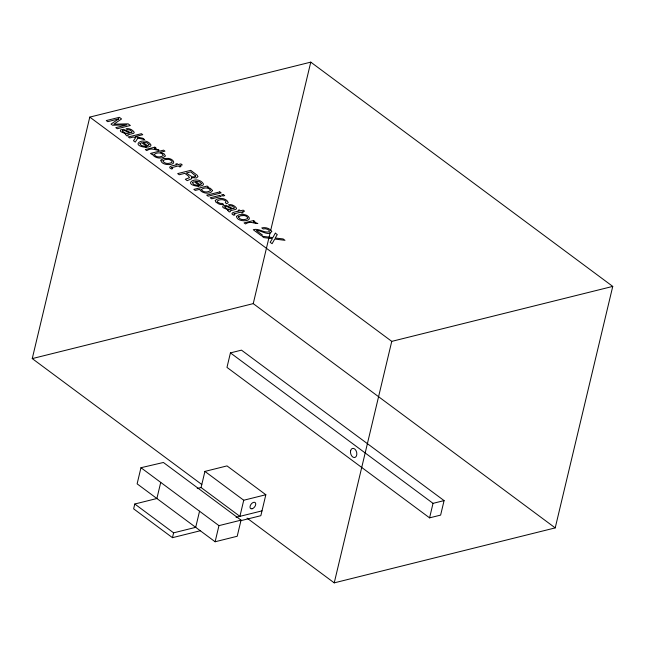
<?xml version="1.0" encoding="UTF-8"?>
<svg xmlns="http://www.w3.org/2000/svg" width="645" height="645" viewBox="0 0 645 645"><rect width="100%" height="100%" fill="white"/><g stroke="black" fill="none" stroke-linecap="round" stroke-linejoin="round"><path stroke-width="0.97" d="M201.812 484.516L32.25 358.596L89.784 117.108L310.769 62.138L612.75 286.404L555.216 527.892L334.231 582.862L247.027 518.096M140.965 467.714L137.119 483.839L215.116 541.76L237.207 536.261L241.053 520.144L163.411 462.481L140.965 467.714L218.953 525.635L241.053 520.144M160.726 482.387L156.888 498.512L134.789 504.011L133.636 508.841L172.457 537.672L200.627 530.666M172.457 537.672L173.61 532.843L195.701 527.344L199.547 511.219M230.434 352.896L226.975 367.392L429.578 517.854L440.624 515.105L444.082 500.601L241.48 350.146L230.434 352.896L433.029 503.35L444.082 500.601M197.233 488.475L201.079 487.523L204.917 471.406L227.016 465.908L265.837 494.739L260.846 515.694L240.448 520.765M32.25 358.596L253.243 303.626L270.247 232.256M270.707 230.305L310.769 62.138M215.116 541.76L218.953 525.635M265.837 494.739L243.737 500.238L239.9 516.355L201.079 487.523M334.231 582.862L391.757 341.374L612.75 286.404M429.578 517.854L433.029 503.35M236.054 517.306L261.999 510.856M89.784 117.108L391.757 341.374M253.243 303.626L555.216 527.892M204.917 471.406L243.737 500.238M134.789 504.011L173.61 532.843M152.841 154.534L152.841 154.929C155.437 158.606 162.33 159.194 165.442 156.026L164.128 153.841L160.226 152.333L164.967 151.156L163.604 150.14L150.487 153.405L151.785 154.365L153.002 154.066L152.841 154.534M271.739 231.434C268.578 236.739 261.04 229.926 256.355 230.531L262.467 235.07L260.959 235.441L253.275 229.733C258.839 227.854 263.845 233.353 269.207 231.757L269.344 230.612L267.877 229.443L265.377 228.741L263.2 228.959L261.765 227.895C265.321 227.024 269.812 228.153 271.739 231.434M125.34 134.353L126.944 135.958L128.121 135.668L127.694 134.853L133.757 133.289L134.257 132.314C132.596 129.718 129.194 128.057 126.114 128.742L127.428 129.718L130.008 130.024L132.217 131.862L131.54 132.539L130.274 132.515L123.63 129.339L120.639 129.863L120.333 130.879L120.881 131.685L125.985 133.95L125.34 134.353M227.661 210.334L229.257 211.947L230.442 211.649L230.007 210.834L236.07 209.27L236.578 208.295C234.917 205.707 231.515 204.046 228.435 204.731L229.749 205.699L232.321 206.013L234.53 207.851L233.853 208.52L232.595 208.504L225.944 205.328L222.96 205.844L222.654 206.868L223.202 207.674L228.298 209.939L227.661 210.334M212.568 190.517C210.52 194.572 202.546 193.685 200.039 190.057L200.119 189.203L195.258 190.42L193.847 189.372L207.134 186.066L208.504 187.082L207.239 187.397L210.343 188.308L212.568 190.517M201.53 189.412L201.506 189.864C203.401 192.589 208.077 192.533 210.431 190.517L210.48 190.065C208.633 187.284 203.844 187.389 201.53 189.412M160.928 160.178C161.089 166.797 179.705 165.459 171.731 159.549A5.345 2.516 13.4 0 0 168.377 158.38L163.483 158.541L160.928 160.178M236.554 216.341C236.715 222.96 255.331 221.622 247.358 215.712A5.345 2.516 13.4 0 0 244.004 214.543L239.11 214.704L236.554 216.341M154.413 154.332L154.373 154.8C156.203 157.598 160.815 157.428 163.209 155.558L163.33 155.211C161.79 152.228 156.695 152.252 154.413 154.332M191.807 178.076L191.372 178.867L187.203 180.673L185.3 179.254L189.485 177.689L188.372 175.98L184.833 173.352L179.229 174.747L177.673 173.594L190.743 170.336L197.144 175.206L197.983 176.657L196.314 177.972L191.573 177.544L191.807 178.076M215.269 200.434L215.825 202.119L218.913 204.005A4.442 2.096 13.4 0 0 221.686 204.562L223.742 204.465L222.372 203.449L220.001 203.336L217.526 202.046A2.669 1.258 13.4 0 1 217.309 200.974C219.752 199.16 223.88 199.055 226.081 201.385L225.331 202.707L226.693 203.723L228.257 202.675C226.847 198.023 218.445 197.031 215.269 200.434M171.763 167.636L172.707 168.651L171.441 168.966C165.894 166.378 174.827 165.217 176.907 164.87L175.771 164.032L177.077 163.701L178.214 164.548L180.874 163.886L182.293 164.943L179.633 165.604L180.971 166.595L179.665 166.918L178.326 165.926L171.763 167.636M234.038 213.882L234.982 214.898L233.716 215.212C228.169 212.632 237.11 211.471 239.182 211.117L238.045 210.278L239.351 209.956L240.488 210.794L243.149 210.133L244.568 211.189L241.907 211.85L243.246 212.842L241.939 213.172L240.601 212.173L234.038 213.882M139.933 143.65L141.376 145.544L145.028 146.383L146.415 147.415C127.613 145.448 145.738 135.45 151.035 145.165L150.454 146.189L147.794 147.181L141.658 142.626L139.933 143.65M192.42 182.64L193.863 184.526L197.515 185.365L198.902 186.397C180.108 184.43 198.233 174.432 203.522 184.148L202.949 185.171L200.281 186.163L194.145 181.608L192.42 182.64M163.008 160.669L162.903 161.032C164.499 164.161 169.337 163.943 171.973 162.33L172.151 161.484L170.57 160.057A2.959 1.395 13.4 0 0 168.248 159.371L164.959 159.605L163.008 160.669M238.634 216.833L238.529 217.196C240.125 220.332 244.963 220.114 247.599 218.494L247.777 217.647L246.197 216.22A2.959 1.395 13.4 0 0 243.875 215.535L240.585 215.769L238.634 216.833M122.566 130.766L123.082 132.015L124.904 132.983L127.444 133.442L129.5 133.007L125.057 130.677L122.566 130.766M224.879 206.755L225.395 208.004L227.225 208.972L229.765 209.431L231.813 208.996L227.371 206.666L224.879 206.755M149.051 144.706L147.616 145.794L142.964 142.343L147.02 142.747L149.051 144.706M201.546 183.688L200.111 184.776L195.459 181.326L199.515 181.737L201.546 183.688M195.661 176.069L194.564 176.843L192.129 176.819L186.308 172.981L190.775 171.876L195.661 176.069M275.334 233.159L272.819 237.61L262.007 236.223L263.878 237.61L272.432 238.642L270.158 242.278L272.085 243.705L274.746 239.037L284.969 240.319L283.115 238.94L275.205 238.029L277.277 234.603L275.334 233.159M137.845 138.103L135.273 142.102L133.475 140.763L135.668 137.635L133.257 137.062L129.677 137.949L128.331 136.95L141.4 133.692L142.755 134.7L135.16 136.587L142.819 138.264L144.617 139.594L137.845 138.103M118.745 118.898L111.021 124.09L112.561 125.235L126.855 124.92L115.802 127.645L117.277 128.742L130.346 125.485L128.145 123.848L113.818 124.171L121.574 118.97L119.341 117.317L106.272 120.567L107.755 121.671L118.745 118.898M154.832 147.181L145.302 149.551L146.713 150.599C151.664 147.254 154.953 150.374 159.073 150.164L154.526 148.584L156.171 148.173L154.832 147.181M219.768 191.896L206.698 195.145L208.109 196.193L221.179 192.944L219.768 191.896M219.703 195.403L210.214 197.757L211.649 198.821L221.13 196.467L219.703 195.403M223.283 194.508L221.469 194.959L222.904 196.024L224.718 195.572L223.283 194.508M253.598 220.525L244.068 222.896L245.471 223.944C250.421 220.598 253.711 223.718 257.839 223.509L253.283 221.928L254.936 221.525L253.598 220.525M350.63 450.686A4.692 3.064 76 0 0 354.347 457.555A4.692 3.064 76 0 0 356.008 450.581A4.692 3.064 76 0 0 350.63 450.686M252.098 508.768A3.757 2.233 -53.4 0 0 255.646 503.342A3.757 2.233 -53.4 0 0 250.857 504.527A3.757 2.233 -53.4 0 0 252.098 508.768"/></g></svg>
